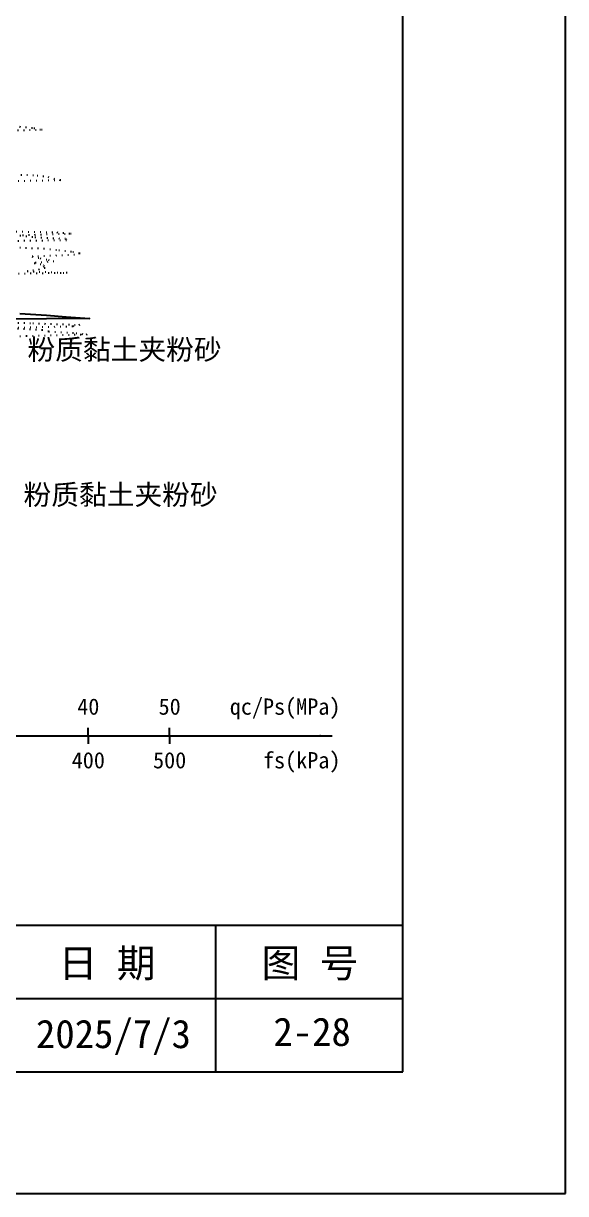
# Model space of a CAD drawing. Extents: x -37 to 3540, y -1485 to 297.
# Drawn here: x 2951.3 to 3018, y -1188 to -1044 of the extents above; entities that cross this region are included whole.
import ezdxf
from ezdxf.enums import TextEntityAlignment as Align

# ---------------------------------------------------------------- set-up
doc = ezdxf.new("R2010")
doc.units = 0
doc.linetypes.add('DOT', pattern=[6.35, 0, -6.35])
doc.layers.get('0').update_dxf_attribs({"linetype": 'CONTINUOUS'})
for name, color, linetype in [('CURVE', 200, 'CONTINUOUS'), ('FRAME', 7, 'CONTINUOUS'), ('RULER', 7, 'CONTINUOUS'), ('STRATUM', 241, 'CONTINUOUS')]:
    doc.layers.add(name, color=color, linetype=linetype)
doc.styles.add('ST', font='')
doc.styles.get('ST').set_extended_font_data('SimSun')

# ---------------------------------------------------------------- blocks, each defined once
blk = doc.blocks.new('图签_A3长')
for p, q in [((0, 18), (-380, 18)), ((-23, 0), (-23, 18)), ((0, 0), (0, 18)), ((-320, 9), (0, 9)), ((-380, 0), (0, 0))]:
    blk.add_line(p, q)
at = {"style": 'ST'}
for s, p in [('日 期', (-36.37, 13.36)), ('图 号', (-11.42, 13.36))]:
    blk.add_text(s, height=3.5, dxfattribs=at).set_placement(p, align=Align.MIDDLE_CENTER)
for tag, p in [('01＿单位名称', (-349.98, 8.36)), ('02＿工程名称', (-271.3, 5.16)), ('04＿工程编号', (-176.51, 4.65)), ('05＿日期', (-35.59, 4.65)), ('06＿图号', (-11.16, 4.91))]:
    blk.add_attdef(tag, text='', height=3.5, dxfattribs=at).set_placement(p, align=Align.MIDDLE_CENTER)
at = {"style": 'ST', "width": 0.85}
blk.add_attdef('03＿图件名称', text='', height=3, dxfattribs=at).set_placement((-205.49, 5.05), align=Align.MIDDLE_CENTER)
blk = doc.blocks.new('Arrow')
for points in [[(-3.984779, 0.348623), (0, 0), (-3.189535, 0)], [(-3.189535, 0), (0, 0), (-3.984779, -0.348623)]]:
    blk.add_solid(points)

msp = doc.modelspace()

# ---------------------------------------------------------------- linework, layer by layer
at = {"layer": 'CURVE', "color": 100, "linetype": 'DOT', "ltscale": 0.1}
for points in [[(2950.84, -1056.72), (2952.6, -1056.91), (2953.62, -1057.12), (2946.36, -1057.32)], [(2948.05, -1062.51), (2952.98, -1062.72), (2954.34, -1062.91), (2955.03, -1063.12), (2955.9, -1063.32), (2948.08, -1063.51)], [(2943.79, -1069.51), (2955.43, -1069.72), (2957.18, -1069.91), (2950.88, -1070.12), (2952.72, -1070.32), (2956.53, -1070.51), (2956.61, -1070.72), (2943.43, -1070.91)], [(2948.64, -1071.51), (2953.81, -1071.72), (2955.65, -1071.91), (2957.37, -1072.12), (2958.27, -1072.32), (2957.58, -1072.51), (2952.39, -1072.72), (2953.36, -1072.91), (2954.37, -1073.12), (2955.05, -1073.32), (2952.64, -1073.51), (2953.82, -1073.72), (2953.74, -1073.91), (2953.96, -1074.12), (2953.27, -1074.32), (2951.77, -1074.51), (2956.66, -1074.72), (2946.71, -1074.91)], [(2946.95, -1080.72), (2952.44, -1080.91), (2958.22, -1081.12), (2957.37, -1081.32), (2949.86, -1081.51), (2953.58, -1081.72), (2954.42, -1081.91), (2957.77, -1082.12), (2959.13, -1082.32), (2951.68, -1082.51), (2941.81, -1082.72)]]:
    msp.add_lwpolyline(points, dxfattribs=at)
at = {"layer": 'CURVE', "color": 30, "linetype": 'Continuous'}
msp.add_lwpolyline([(2950.85, -1079.72), (2954.14, -1079.91), (2956.57, -1080.12), (2959.42, -1080.32), (2938.21, -1080.51)], dxfattribs=at)
at = {"layer": 'FRAME', "color": 245, "linetype": 'Continuous'}
for p, q in [((3017.96, -1188), (3017.96, -891)), ((2140.07, -1188), (3017.96, -1188))]:
    msp.add_line(p, q, dxfattribs=at)
at = {"layer": 'FRAME', "linetype": 'Continuous'}
for p, q in [((2997.96, -1173), (2997.96, -906)), ((2160.07, -1173), (2997.96, -1173))]:
    msp.add_line(p, q, dxfattribs=at)
at = {"layer": 'RULER', "linetype": 'Continuous'}
for points in [[(2959.28, -1131.68), (2959.28, -1130.68)], [(2969.28, -1131.68), (2969.28, -1130.68)], [(2919.28, -1131.68), (2989.28, -1131.68)], [(2959.28, -1131.68), (2959.28, -1132.68)], [(2969.28, -1131.68), (2969.28, -1132.68)]]:
    msp.add_lwpolyline(points, dxfattribs=at)

# ---------------------------------------------------------------- block references
at = {"layer": 'FRAME'}
ref = msp.add_blockref('图签_A3长', (2997.96, -1173), dxfattribs=at)
ref.add_attrib('05＿日期', '2025/7/3', dxfattribs={"layer": '0', "height": 3.5, "style": 'ST'}).set_placement((2962.37, -1168.35), align=Align.MIDDLE_CENTER)
ref.add_attrib('06＿图号', '2-28', dxfattribs={"layer": '0', "height": 3.5, "style": 'ST'}).set_placement((2986.8, -1168.09), align=Align.MIDDLE_CENTER)
at = {"layer": 'RULER', "xscale": 0.4, "yscale": 0.4, "zscale": 0.4}
msp.add_blockref('Arrow', (2989.28, -1131.68), dxfattribs=at)

# ---------------------------------------------------------------- texts
at = {"layer": 'RULER', "style": 'ST'}
for s, p in [('40', (2959.28, -1129.68)), ('50', (2969.28, -1129.68))]:
    msp.add_text(s, height=2, dxfattribs=at).set_placement(p, align=Align.BOTTOM_CENTER)
msp.add_text('qc/Ps(MPa)', height=2, dxfattribs=at).set_placement((2990.28, -1129.68), align=Align.BOTTOM_RIGHT)
for s, p in [('400', (2959.28, -1133.68)), ('500', (2969.28, -1133.68))]:
    msp.add_text(s, height=2, dxfattribs=at).set_placement(p, align=Align.TOP_CENTER)
msp.add_text('fs(kPa)', height=2, dxfattribs=at).set_placement((2990.28, -1133.68), align=Align.TOP_RIGHT)
at = {"layer": 'STRATUM', "style": 'ST'}
for p in [(2951.8, -1084.15), (2951.32, -1102.01)]:
    msp.add_text('粉质黏土夹粉砂', height=2.5, dxfattribs=at).set_placement(p, align=Align.MIDDLE_LEFT)

doc.saveas('drawing.dxf')
